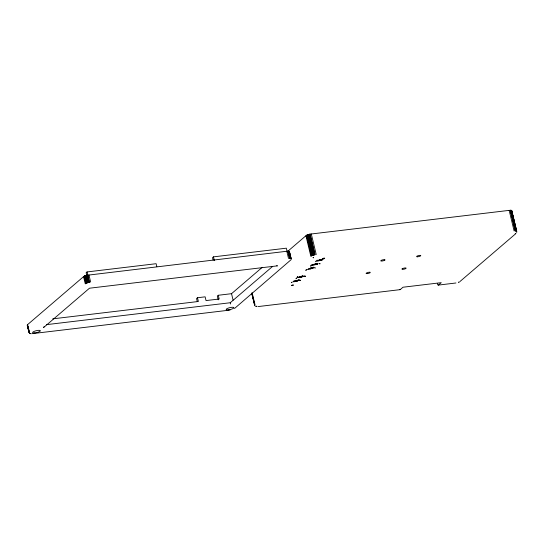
<?xml version="1.0" encoding="UTF-8"?>
<svg xmlns="http://www.w3.org/2000/svg" width="544" height="544" viewBox="0 0 544 544"><rect width="100%" height="100%" fill="white"/><g stroke="black" fill="none" stroke-linecap="round" stroke-linejoin="round"><path stroke-width="0.82" d="M27.458 325.455L27.588 324.625L83.558 276.631L86.306 275.359L286.804 251.26L289.184 251.314L289.054 252.144M311.209 265.023L310.617 266.24L311.426 265.54M516.793 231.914L516.684 232.465M44.18 326.55L43.574 327.57L89.474 288.211L277.501 265.839L276.665 265.771M291.591 282.268L291.305 282.71L292.373 282.057M306.238 269.702L305.735 270.429L307.278 269.375M511.768 210.868L511.224 210.331L509.164 210.372L310.114 234.124L305.918 235.742L287.266 251.736M291.122 259.665L234.491 308.523M296.5 277.998L295.97 278.807L296.779 278.1M315.826 261.691L316.084 260.97M156.835 266.703L156.114 263.704L87.054 271.932L86.129 272.728L88.522 282.479M287.252 251.926L286.348 248.18L213.466 256.863L212.541 257.659L213.126 260.1M262.262 267.335L231.533 293.685L218.273 295.27L219.171 299.016L206.026 300.58L205.129 296.834L197.479 297.745L196.554 298.54L197.275 301.539M218.273 295.27L217.342 296.065L218.246 299.812M46.39 324.659L230.248 302.743L272.462 266.546M459.904 281.568L515.841 233.6M314.051 267.369L313.473 267.784L313.324 267.165M299.404 279.929L298.826 280.35L298.676 279.725M315.921 261.603L316.098 261.467M312.426 267.594L312.997 267.335L313.147 267.961M321.463 260.161C320.763 259.454 322.619 258.774 322.347 259.842M301.206 277.127C300.506 276.372 302.865 275.597 302.6 276.672M315.35 264.69C314.684 263.908 317.268 263.133 317.036 264.194M295.317 281.554C294.685 280.745 297.466 279.983 297.276 281.024M309.964 268.988C309.298 268.192 311.923 267.492 311.692 268.539M319.335 260.039L319.484 260.664L318.512 260.814L318.362 260.188L320.586 259.753L320.736 260.379M299.798 276.787L299.948 277.413L298.982 277.562L298.833 276.937L300.553 276.631L300.703 277.25M314.452 264.228L314.602 264.853L313.63 265.003L313.48 264.377L314.949 264.126L315.105 264.751M293.284 281.187L294.916 280.976L295.066 281.602M307.877 269.26L309.72 269.042L309.57 268.416M293.318 281.67L294.868 281.486M52.741 318.852L198.383 301.492L197.479 297.745M258.182 306.564L400.078 289.653M438.314 285.097L455.947 282.989M32.266 333.642L230.071 310.066M293.434 281.812L294.576 281.683L294.426 281.064M318.512 260.814L317.642 260.882L317.492 260.263M313.63 265.003L312.759 265.071L312.61 264.445M298.982 277.562L298.112 277.63L297.962 277.012M318.77 263.656L320.178 263.826L319.512 263.446M304.123 276.223L305.524 276.386L304.858 276.012M31.314 333.73L30.056 333.581M299.812 280.405L300.642 280.575L299.73 279.854M319.396 263.65L319.586 263.663M314.881 267.886L315.296 268.008L314.738 267.791M255.694 306.354L255.095 305.946M29.369 333.186L29.845 333.499M29.764 333.465L30.138 333.615M289.326 251.403L291.142 259.005M437.335 283.75L437.662 284.6A1.986 0.83 83.2 0 0 438.518 284.995L441.232 282.669L402.995 287.225L400.282 289.551A1.986 0.83 83.2 0 1 399.636 289.449M511.775 210.616L516.746 231.288M511.625 210.467L516.712 231.479M511.544 210.426L516.494 231.037M511.448 210.385L516.399 230.996M511.34 210.358L516.29 230.969M511.224 210.331L516.168 230.942M511.088 210.304L516.038 230.914M510.938 210.29L515.889 230.901M510.782 210.276L515.732 230.887M510.612 210.27L515.562 230.88M510.428 210.27L515.379 230.88M510.238 210.276L515.188 230.887M509.164 210.372L514.114 230.982M322.769 258.958L322.918 259.583M322.585 259.046L322.735 259.672M322.395 259.134L322.544 259.753M321.987 259.298L322.136 259.923M321.769 259.379L321.919 260.005M321.545 259.461L321.694 260.086M321.076 259.61L321.225 260.236M320.831 259.685L320.98 260.311M320.334 259.821L320.484 260.44M320.09 259.882L320.239 260.501M319.838 259.937L319.988 260.562M319.586 259.991L319.736 260.617M311.277 233.954L316.227 254.565M317.295 260.263L317.444 260.889M317.111 260.263L317.261 260.889M316.934 260.256L317.084 260.882M317.512 263.316L317.662 263.942M317.315 263.405L317.465 264.03M310.114 234.124L315.064 254.735M317.104 263.486L317.254 264.112M309.876 234.172L314.826 254.782M309.631 234.226L314.582 254.837M316.662 263.65L316.812 264.268M309.386 234.28L314.337 254.891M316.431 263.724L316.581 264.35M309.148 234.342L314.092 254.952M316.193 263.799L316.343 264.425M308.904 234.403L313.854 255.014M315.948 263.874L316.098 264.493M308.666 234.471L313.616 255.082M315.704 263.942L315.853 264.568M308.434 234.539L313.385 255.15M315.452 264.003L315.602 264.629M308.203 234.614L313.154 255.224M307.979 234.688L312.929 255.299M307.761 234.763L312.712 255.374M314.704 264.18L314.854 264.806M307.55 234.845L312.501 255.456M307.346 234.92L312.297 255.53M307.156 235.001L312.1 255.612M306.972 235.09L311.916 255.7M306.796 235.171L311.746 255.782M306.632 235.253L311.583 255.864M306.483 235.334L311.433 255.945M305.918 235.742L310.869 256.353M313.167 267.247L313.317 267.872M312.412 264.452L312.562 265.078M312.222 264.452L312.372 265.078M312.82 267.424L312.97 268.042M312.052 264.445L312.202 265.064M312.63 267.505L312.78 268.131M312.222 267.675L312.372 268.301M312.004 267.757L312.154 268.382M311.773 267.832L311.93 268.457M311.304 267.988L311.46 268.614M311.066 268.056L311.216 268.682M310.821 268.124L310.971 268.75M310.57 268.192L310.719 268.818M310.318 268.253L310.468 268.879M310.066 268.314L310.216 268.933M308.598 268.566L308.747 269.192M303.056 275.794L303.205 276.42M302.865 275.883L303.015 276.502M302.661 275.964L302.811 276.59M302.233 276.128L302.382 276.753M302.008 276.209L302.158 276.835M301.777 276.284L301.927 276.91M301.539 276.359L301.689 276.984M301.301 276.434L301.451 277.059M300.805 276.57L300.954 277.188M300.302 276.685L300.451 277.311M300.05 276.74L300.2 277.365M297.765 277.012L297.915 277.637M298.52 279.813L298.67 280.432M297.575 277.012L297.724 277.637M297.398 277.005L297.548 277.63M297.235 276.991L297.384 277.617M297.779 280.153L297.928 280.779M297.568 280.235L297.718 280.86M297.35 280.316L297.5 280.942M296.895 280.473L297.044 281.098M296.657 280.548L296.806 281.173M289.442 251.627L291.176 258.815M296.419 280.622L296.568 281.241M289.184 251.314L291.006 258.604M289.088 251.28L290.829 258.522M296.167 280.69L296.317 281.316M288.98 251.246L290.72 258.495M288.857 251.219L290.598 258.468M295.922 280.752L296.072 281.377M288.728 251.199L290.462 258.448M288.578 251.185L290.319 258.427M295.671 280.813L295.82 281.438M288.422 251.172L290.156 258.414M295.419 280.874L295.569 281.5M288.252 251.165L289.986 258.407M288.068 251.165L289.809 258.407M287.878 251.165L289.619 258.414M294.671 281.024L294.821 281.649M286.804 251.26L288.544 258.509M252.124 292.801L254.898 304.348M254.177 301.94L254.769 304.416M251.994 293.631L254.857 305.204M251.777 293.182L254.687 305.13M251.75 293.25L254.572 305.034M231.533 293.685L233.09 300.179M230.248 302.743L230.547 303.994M213.466 256.863L214.37 260.617M88.917 274.849L90.658 282.091M87.054 271.932L89.495 282.261M87.516 275.067L89.25 282.309M87.271 275.114L89.012 282.363M87.026 275.176L88.767 282.418M86.544 275.298L88.284 282.54M86.306 275.359L88.046 282.608M86.074 275.434L87.808 282.676M85.843 275.502L87.584 282.751M85.619 275.577L87.36 282.826M85.401 275.658L87.142 282.9M85.19 275.733L86.931 282.982M84.986 275.815L86.727 283.064M84.796 275.896L86.53 283.145M84.606 275.978L86.346 283.227M84.436 276.06L86.176 283.308M84.272 276.148L86.013 283.39M84.123 276.23L85.857 283.472M83.558 276.631L85.299 283.88M27.588 324.625L29.328 331.874M27.853 326.325L29.009 331.153M27.649 326.257L29.192 332.697L27.234 325.006L29.002 332.561M291.36 285.525C294.243 286.171 294.154 283.723 291.38 285.478M322.612 258.726C325.632 259.345 325.271 256.904 322.612 258.726M256.394 306.292L256.904 306.272L256.394 306.292M515.739 233.519L515.256 233.682L515.739 233.519M402.179 268.838L402.023 269.008A2.122 0.517 -13.5 0 0 404.607 269.028A2.122 0.517 -13.5 0 0 405.627 267.94A2.122 0.517 -13.5 0 0 402.179 268.838M384.853 260.046L384.642 260.222A2.122 0.517 -13.5 0 1 382.31 260.991L381.813 261.045A2.122 0.517 -13.5 0 1 380.997 260.535A2.122 0.517 -13.5 0 1 383.588 259.685A2.122 0.517 -13.5 0 1 384.853 260.046M313.113 257.666L313.514 257.727L313.113 257.666M459.054 282.139L458.646 282.227L459.054 282.139M305.157 276.243L304.545 276.196L305.109 276.264M300.274 280.432L299.866 280.398L300.295 280.446M34.66 332.942A3.978 0.972 -13.5 0 0 40.358 330.745A3.978 0.972 -13.5 0 0 34.442 331.255A3.978 0.972 -13.5 0 0 34.66 332.942M228.106 309.883A3.978 0.972 -13.5 0 0 233.906 307.707A3.978 0.972 -13.5 0 0 228.086 308.156A3.978 0.972 -13.5 0 0 228.106 309.883M417.459 256.782A2.122 0.517 -13.5 0 0 420.757 255.687A2.122 0.517 -13.5 0 0 417.908 255.762A2.122 0.517 -13.5 0 0 417.459 256.782M366.962 273.618A2.122 0.517 -13.5 0 0 370.26 272.517A2.122 0.517 -13.5 0 0 367.411 272.598A2.122 0.517 -13.5 0 0 366.962 273.618"/></g></svg>
